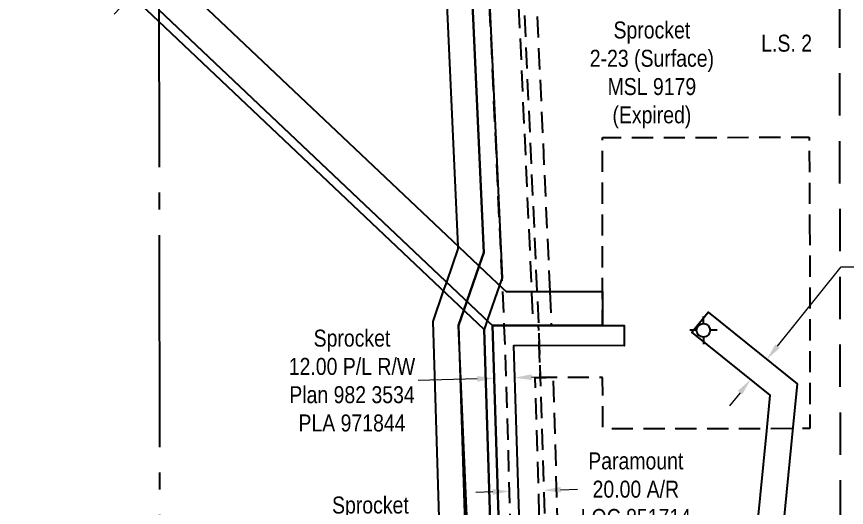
# Model space of a CAD drawing. Extents: x 506297 to 509820, y 6023715 to 6027181.
# Drawn here: x 507135.4 to 507624.2, y 6024852.1 to 6025141.4 of the extents above; entities that cross this region are included whole.
import ezdxf

# ---------------------------------------------------------------- set-up
doc = ezdxf.new("R2010")
doc.units = 0
doc.header["$LTSCALE"] = 5
doc.header["$PDMODE"] = 34
doc.header["$PDSIZE"] = 0.05
for name, pattern in [('foc-ACCESSROAD', [3.75, 2.5, -1.25]), ('foc-FLOWLINE', [3.75, 2.5, -1.25]), ('foc-LSD', [8, 5, -3]), ('foc-QUARTERLINE', [33, 25, -3, 2, -3])]:
    doc.linetypes.add(name, pattern=pattern)
doc.layers.get('Defpoints').update_dxf_attribs({"color": 9})
for name, color, linetype in [('AS-DRILL-T', 8, 'Continuous'), ('F-AR', 190, 'foc-ACCESSROAD'), ('F-EZE', 190, 'foc-FLOWLINE'), ('F-RW', 190, 'Continuous'), ('F-WS', 190, 'foc-ACCESSROAD'), ('L-SECQ', 8, 'foc-QUARTERLINE'), ('L-SECTION-LSD', 7, 'foc-LSD')]:
    doc.layers.add(name, color=color, linetype=linetype)
for name, color, linetype, lineweight in [('F-AR-T', 190, 'Continuous', 9), ('F-EZE-T', 190, 'Continuous', 9), ('F-RW-T', 190, 'Continuous', 9), ('F-WS-T', 190, 'Continuous', 9)]:
    doc.layers.add(name, color=color, linetype=linetype, lineweight=lineweight)
doc.styles.add('100L', font='ARIALN.TTF', dxfattribs={"height": 11})
doc.styles.add('80CG', font='ARIALN.TTF', dxfattribs={"height": 10})
doc.styles.add('80L', font='ARIALN.TTF', dxfattribs={"height": 10})
doc.dimstyles.new('Compass 5 000', dxfattribs={"dimscale": 5, "dimtxt": 9, "dimasz": 2, "dimexe": 0.2, "dimexo": 0.0625, "dimgap": 0.5, "dimtad": 0, "dimtih": 1, "dimtoh": 1, "dimzin": 0, "dimdsep": 46, "dimtxsty": '80CG', "dimcen": 0.1, "dimse1": 1, "dimse2": 1, "dimclrd": 256, "dimclrt": 256, "dimaunit": 1, "dimadec": 4, "dimazin": 0, "dimtfac": 0.06, "dimtofl": 0, "dimtmove": 0, "dimatfit": 1, "dimfxl": 0.2, "dimtolj": 1, "dimtzin": 0, "dimlwd": -1, "dimarcsym": 0})

# ---------------------------------------------------------------- blocks, each defined once
blk = doc.blocks.new('*D646')
at = {"layer": 'Defpoints', "color": 0, "transparency": 16777216}
for p in [(507438.88, 6025210.57), (507439.81, 6024831.38), (507450.31, 6024831.69)]:
    blk.add_point(p, dxfattribs=at)
at = {"layer": 'F-EZE-T', "transparency": 16777216}
for p, q in [((507448.88, 6025210.87), (507458.87, 6025211.17)), ((507418.39, 6025209.95), (507408.39, 6025209.65))]:
    blk.add_line(p, q, dxfattribs=at)
for points in [[(507418.34, 6025211.62), (507418.44, 6025208.29), (507428.39, 6025210.25)], [(507448.83, 6025212.54), (507448.93, 6025209.2), (507438.88, 6025210.57)]]:
    blk.add_solid(points, dxfattribs=at)
at = {"layer": 'F-EZE-T', "transparency": 16777216, "insert": (507518.01, 6025211.17), "char_height": 10, "attachment_point": 5, "style": '80CG'}
blk.add_mtext('\\A1;ATCO\\P10.50 Power Line R/W\\PEZE 890428', dxfattribs=at)
blk = doc.blocks.new('*D654')
at = {"layer": 'Defpoints', "color": 0, "transparency": 16777216}
for p in [(507445.85, 6024862.18), (507427.05, 6024820.21), (507447.1, 6024820.82)]:
    blk.add_point(p, dxfattribs=at)
at = {"layer": 'F-AR-T', "transparency": 16777216}
for p, q in [((507415.81, 6024861.27), (507405.81, 6024860.97)), ((507455.85, 6024862.48), (507465.84, 6024862.78))]:
    blk.add_line(p, q, dxfattribs=at)
for points in [[(507455.8, 6024864.14), (507455.9, 6024860.81), (507445.85, 6024862.18)], [(507415.76, 6024862.94), (507415.86, 6024859.61), (507425.8, 6024861.57)]]:
    blk.add_solid(points, dxfattribs=at)
at = {"layer": 'F-AR-T', "transparency": 16777216, "insert": (507500.13, 6024862.78), "char_height": 10, "attachment_point": 5, "style": '80CG'}
blk.add_mtext('\\A1;Paramount\\P20.00 A/R\\PLOC 851714', dxfattribs=at)
blk = doc.blocks.new('*D663')
at = {"layer": 'Defpoints', "color": 0, "transparency": 16777216}
for p in [(507220.36, 6025171.94), (507225.81, 6025166.77), (507211.99, 6025152.17)]:
    blk.add_point(p, dxfattribs=at)
at = {"layer": 'F-RW-T', "transparency": 16777216}
for p, q in [((507227.23, 6025179.2), (507236.06, 6025188.52)), ((507236.06, 6025188.52), (507246.06, 6025188.52)), ((507199.66, 6025150.07), (507192.79, 6025142.81))]:
    blk.add_line(p, q, dxfattribs=at)
for points in [[(507226.02, 6025180.34), (507228.44, 6025178.05), (507220.36, 6025171.94)], [(507198.45, 6025151.22), (507200.87, 6025148.93), (507206.54, 6025157.33)]]:
    blk.add_solid(points, dxfattribs=at)
at = {"layer": 'F-RW-T', "transparency": 16777216, "insert": (507285.59, 6025188.52), "char_height": 10, "attachment_point": 5, "style": '80CG'}
blk.add_mtext('\\A1;Sprocket\\P20.12 P/L R/W\\PPlan 3915 TR\\PPLA 4864', dxfattribs=at)
blk = doc.blocks.new('*D667')
at = {"layer": 'Defpoints', "color": 0, "transparency": 16777216}
for p in [(507570.08, 6024945.22), (507577.33, 6024939.38), (507560.53, 6024933.35)]:
    blk.add_point(p, dxfattribs=at)
at = {"layer": 'F-RW-T', "transparency": 16777216}
for p, q in [((507583.6, 6024947.17), (507621.15, 6024993.82)), ((507621.15, 6024993.82), (507631.15, 6024993.82)), ((507561.51, 6024919.72), (507555.24, 6024911.93))]:
    blk.add_line(p, q, dxfattribs=at)
for points in [[(507582.3, 6024948.21), (507584.9, 6024946.12), (507577.33, 6024939.38)], [(507560.21, 6024920.77), (507562.81, 6024918.68), (507567.78, 6024927.51)]]:
    blk.add_solid(points, dxfattribs=at)
at = {"layer": 'F-RW-T', "transparency": 16777216, "char_height": 10, "attachment_point": 5, "style": '80CG'}
for s, insert in [('\\A1;Texcal', (507670.24, 6025001.4)), ('\\A1;15.24 P/L R/W\\PPlan 762 2395\\PPLA 6098', (507670.24, 6024969.44))]:
    blk.add_mtext(s, dxfattribs=dict(at, insert=insert))
blk = doc.blocks.new('*D670')
at = {"layer": 'Defpoints', "color": 0, "transparency": 16777216}
for p in [(507414.55, 6024837.82), (507415.76, 6024799.02), (507420.71, 6024799.17)]:
    blk.add_point(p, dxfattribs=at)
at = {"layer": 'F-RW-T', "transparency": 16777216}
for p, q in [((507404.56, 6024837.51), (507380.08, 6024836.75)), ((507429.5, 6024838.28), (507439.49, 6024838.59))]:
    blk.add_line(p, q, dxfattribs=at)
for points in [[(507429.45, 6024839.95), (507429.55, 6024836.62), (507419.5, 6024837.97)], [(507404.51, 6024839.17), (507404.61, 6024835.84), (507414.55, 6024837.82)]]:
    blk.add_solid(points, dxfattribs=at)
at = {"layer": 'F-RW-T', "transparency": 16777216, "insert": (507343.8, 6024836.75), "char_height": 10, "attachment_point": 5, "style": '80CG'}
blk.add_mtext('\\A1;Sprocket\\P5.00 P/L R/W\\PPLA 100883', dxfattribs=at)
blk = doc.blocks.new('*D687')
at = {"layer": 'Defpoints', "color": 0, "transparency": 16777216}
for p in [(507416.74, 6024928.19), (507417.84, 6024892.39), (507429.84, 6024892.76)]:
    blk.add_point(p, dxfattribs=at)
at = {"layer": 'F-RW-T', "transparency": 16777216}
for p, q in [((507406.75, 6024927.88), (507372.02, 6024926.81)), ((507438.73, 6024928.86), (507448.73, 6024929.17))]:
    blk.add_line(p, q, dxfattribs=at)
for points in [[(507406.7, 6024929.54), (507406.8, 6024926.21), (507416.74, 6024928.19)], [(507438.68, 6024930.53), (507438.78, 6024927.2), (507428.73, 6024928.55)]]:
    blk.add_solid(points, dxfattribs=at)
at = {"layer": 'F-RW-T', "transparency": 16777216, "insert": (507332.94, 6024926.81), "char_height": 10, "attachment_point": 5, "style": '80CG'}
blk.add_mtext('\\A1;Sprocket\\P12.00 P/L R/W\\PPlan 982 3534\\PPLA 971844', dxfattribs=at)
blk = doc.blocks.new('Gabd')
for p, q in [((0, 0.808), (0, 1.616)), ((-0.808, 0), (-1.616, 0)), ((1.616, 0), (0.808, 0)), ((0, -0.808), (0, -1.616))]:
    blk.add_line(p, q)
blk.add_circle((0, 0), 0.8)

msp = doc.modelspace()

# ---------------------------------------------------------------- linework, layer by layer
at = {"layer": 'F-AR', "flags": 128}
msp.add_lwpolyline([(507411.437, 6025647.757), (507415.985, 6025547.861), (507423.362, 6025385.621), (507441.905, 6024979.355), (507442.805, 6024959.251), (507443.275, 6024947.515), (507443.842, 6024928.763), (507449.422, 6024743.719), (507449.949, 6024726.24), (507446.941, 6024726.545), (507434.912, 6024727.814), (507431.338, 6024728.191), (507429.871, 6024728.346), (507429.4, 6024743.699), (507428.299, 6024779.559), (507423.156, 6024947.101), (507422.654, 6024959.243), (507421.717, 6024981.319), (507421.324, 6024987.374), (507404.951, 6025347.5), (507403.565, 6025377.985), (507403.224, 6025385.486), (507395.841, 6025547.841), (507391.299, 6025647.738)], dxfattribs=at)
at = {"layer": 'F-EZE', "flags": 128}
for points in [[(507449.454, 6024979.342), (507450.334, 6024959.251), (507442.807, 6024959.251), (507439.823, 6024959.25), (507438.943, 6024979.34), (507420.374, 6025385.485), (507423.362, 6025385.621), (507430.866, 6025385.962), (507449.454, 6024979.342)], [(507456.927, 6024743.727), (507457.475, 6024725.515), (507449.949, 6024726.243), (507446.941, 6024726.545), (507446.42, 6024743.716), (507445.159, 6024785.53), (507443.445, 6024842.392), (507440.841, 6024928.763), (507443.842, 6024928.763), (507451.347, 6024928.764), (507456.927, 6024743.727)]]:
    msp.add_lwpolyline(points, close=True, dxfattribs=at)
at = {"layer": 'F-RW'}
for points in [[(507411.138, 6024498.787), (507405.422, 6024542.404), (507403.642, 6024556.279), (507399.577, 6024587.458), (507398.689, 6024594.266), (507397.627, 6024602.417), (507382.282, 6024687.157), (507382.524, 6024689.197), (507383.239, 6024695.258), (507383.775, 6024699.794), (507384.13, 6024702.795), (507384.284, 6024704.1), (507384.491, 6024705.849), (507385.313, 6024712.81), (507387.729, 6024732.807), (507387.776, 6024733.664), (507387.465, 6024743.657), (507380.703, 6024961.607), (507386.936, 6024979.67), (507388.727, 6024984.861), (507395.531, 6025004.578), (507395.459, 6025006.175), (507379.94, 6025347.474)], [(507394.938, 6025347.489), (507410.63, 6025002.37), (507407.885, 6024994.411), (507400.687, 6024973.539), (507398.897, 6024968.348), (507395.778, 6024959.304), (507402.466, 6024743.672), (507402.796, 6024733.014), (507402.718, 6024731.21), (507400.224, 6024711.236), (507399.402, 6024704.275), (507399.193, 6024702.505), (507399.043, 6024701.231), (507398.687, 6024698.219), (507398.151, 6024693.683), (507397.447, 6024687.719), (507398.326, 6024682.853), (507412.477, 6024604.655), (507415.407, 6024582.15), (507416.292, 6024575.347), (507420.357, 6024544.167), (507422.161, 6024530.341), (507424.661, 6024511.164), (507429.802, 6024471.697)], [(507429.802, 6024471.697), (507424.661, 6024511.164), (507422.161, 6024530.341), (507420.357, 6024544.167), (507416.292, 6024575.347), (507415.407, 6024582.15), (507412.477, 6024604.655), (507410.455, 6024620.212), (507407.664, 6024685.209), (507407.339, 6024692.711), (507407.139, 6024697.327), (507407.006, 6024700.397), (507406.872, 6024703.486), (507406.565, 6024710.568), (507405.683, 6024730.897), (507405.129, 6024743.676), (507395.778, 6024959.304), (507398.897, 6024968.348), (507400.687, 6024973.539), (507407.885, 6024994.411), (507410.63, 6025002.37), (507394.938, 6025347.489)], [(507404.95, 6025347.5), (507421.324, 6024987.374), (507419.846, 6024983.09), (507412.644, 6024962.221), (507410.853, 6024957.031), (507417.474, 6024743.688), (507417.722, 6024735.682), (507417.91, 6024729.608), (507418.396, 6024713.954), (507418.678, 6024709.291), (507419.107, 6024702.195), (507419.294, 6024699.107), (507419.48, 6024696.024), (507419.76, 6024691.399), (507420.214, 6024683.885), (507422.772, 6024641.563), (507431.827, 6024570.116), (507432.134, 6024567.484), (507432.592, 6024563.614), (507436.568, 6024532.405), (507438.311, 6024518.613), (507442.604, 6024484.643)], [(507417.474, 6024743.688), (507410.853, 6024957.031), (507399.87, 6024967.427), (507388.878, 6024977.832), (507219.151, 6025138.496), (507106.696, 6025244.945)], [(507219.096, 6025173.131), (507395.867, 6025005.788), (507411.451, 6024991.037), (507421.84, 6024981.202), (507423.794, 6024979.352), (507439.048, 6024979.354), (507442.051, 6024979.355), (507449.558, 6024979.356), (507480.582, 6024979.36), (507480.582, 6024979.36), (507480.585, 6024959.255), (507450.334, 6024959.251), (507442.826, 6024959.251), (507439.823, 6024959.25), (507422.687, 6024959.247), (507415.787, 6024959.246), (507413.808, 6024961.119), (507402.825, 6024971.516), (507391.833, 6024981.921), (507219.14, 6025145.405)], [(507219.14, 6025145.405), (507391.833, 6024981.921), (507402.825, 6024971.516), (507413.808, 6024961.119), (507415.787, 6024959.246), (507422.103, 6024753.813)], [(507711.73, 6024700.023), (507559.465, 6024716.119), (507560.954, 6024731.31), (507562.181, 6024743.835), (507562.416, 6024746.243), (507577.215, 6024897.301), (507579.268, 6024918.265), (507533.202, 6024955.347), (507542.754, 6024967.211), (507595.231, 6024924.969), (507592.523, 6024897.317), (507577.565, 6024744.633), (507577.489, 6024743.85), (507576.1, 6024729.681), (507661.127, 6024720.689)], [(507422.103, 6024753.813), (507415.787, 6024959.246), (507422.687, 6024959.247), (507439.823, 6024959.25), (507442.826, 6024959.251), (507450.334, 6024959.251), (507480.585, 6024959.255), (507493.223, 6024959.257), (507493.223, 6024959.257), (507493.224, 6024947.264), (507443.276, 6024947.496), (507428.154, 6024947.254), (507432.76, 6024797.971)]]:
    msp.add_lwpolyline(points, dxfattribs=at)
at = {"layer": 'F-WS', "flags": 128}
msp.add_lwpolyline([(507602.525, 6025019.275), (507602.657, 6024898.525), (507592.64, 6024898.513), (507577.332, 6024898.495), (507480.646, 6024898.379), (507480.588, 6024928.769), (507451.347, 6024928.764), (507443.842, 6024928.763), (507443.275, 6024947.515), (507442.821, 6024959.251), (507450.334, 6024959.251), (507480.585, 6024959.255), (507480.582, 6024979.36), (507480.578, 6025019.148), (507480.572, 6025070.069), (507602.219, 6025070.349), (507602.525, 6025019.275)], close=True, dxfattribs=at)
at = {"layer": 'L-SECQ'}
msp.add_line((507218.563, 6025507.667), (507219.78, 6024743.493), dxfattribs=at)
at = {"layer": 'L-SECTION-LSD'}
msp.add_line((507619.344, 6025548.088), (507620.693, 6024743.913), dxfattribs=at)

# ---------------------------------------------------------------- block references
at = {"layer": 'AS-DRILL-T', "xscale": 5, "yscale": 5, "zscale": 5}
msp.add_blockref('Gabd', (507539.946, 6024956.487), dxfattribs=at)

# ---------------------------------------------------------------- texts
at = {"layer": 'F-WS-T', "insert": (507509.6, 6025075.507), "char_height": 10, "width": 72.6307, "attachment_point": 8, "style": '80L'}
msp.add_mtext('Sprocket\\P2-23 (Surface)\\PMSL 9179\\P(Expired)', dxfattribs=at)
at = {"layer": 'L-SECTION-LSD', "insert": (507571.854, 6025130.754), "char_height": 10, "attachment_point": 1, "rotation": 0.05996, "style": '100L', "bg_fill": 3, "box_fill_scale": 1.5, "bg_fill_color": 256, "bg_fill_transparency": 0}
msp.add_mtext_dynamic_manual_height_columns('\\pi2.14046;L.S. 2', width=30.65342, gutter_width=55, heights=[0], dxfattribs=at)

# ---------------------------------------------------------------- dimensions: what is measured, and where the dimension line sits
at = {"layer": 'F-AR-T'}
dim = msp.add_linear_dim(base=(507445.85, 6024862.177), p1=(507427.051, 6024820.211), p2=(507447.097, 6024820.816), angle=1.7273, text='Paramount\\X20.00 A/R\\PLOC 851714', dimstyle='Compass 5 000', dxfattribs=at)
dim.commit()
dim.dimension.update_dxf_attribs({"geometry": '*D654', "text_midpoint": (507500.132, 6024862.78), "dimtype": 161})
at = {"layer": 'F-RW-T'}
for base, p1, p2, angle, text, picture, middle in [((507220.359, 6025171.935), (507211.993, 6025152.17), (507225.815, 6025166.771), 46.56938, 'Sprocket\\X20.12 P/L R/W\\PPlan 3915 TR\\PPLA 4864', '*D663', (507285.595, 6025188.519)), ((507577.333, 6024939.376), (507560.526, 6024933.353), (507570.076, 6024945.217), 51.1675, 'Texcal\\X15.24 P/L R/W\\PPlan 762 2395\\PPLA 6098', '*D667', (507670.237, 6024993.816)), ((507416.742, 6024928.186), (507429.836, 6024892.759), (507417.842, 6024892.39), 181.76118, 'Sprocket\\X12.00 P/L R/W\\PPlan 982 3534\\PPLA 971844', '*D687', (507332.941, 6024926.811)), ((507414.553, 6024837.818), (507420.709, 6024799.171), (507415.757, 6024799.017), 181.77735, 'Sprocket\\X5.00 P/L R/W\\PPLA 100883', '*D670', (507343.798, 6024836.749))]:
    dim = msp.add_linear_dim(base=base, p1=p1, p2=p2, angle=angle, text=text, dimstyle='Compass 5 000', dxfattribs=at)
    dim.commit()
    dim.dimension.update_dxf_attribs({"geometry": picture, "text_midpoint": middle, "dimtype": 161})

# ---------------------------------------------------------------- next in the draw order: dimensions: what is measured, and where the dimension line sits
at = {"layer": 'F-EZE-T'}
dim = msp.add_linear_dim(base=(507438.884, 6025210.569), p1=(507439.811, 6024831.377), p2=(507450.309, 6024831.694), angle=1.72733, text='ATCO\\P10.50 Power Line R/W\\PEZE 890428', dimstyle='Compass 5 000', dxfattribs=at)
dim.commit()
dim.dimension.update_dxf_attribs({"geometry": '*D646', "text_midpoint": (507518.012, 6025211.172), "dimtype": 161})

doc.saveas('drawing.dxf')
